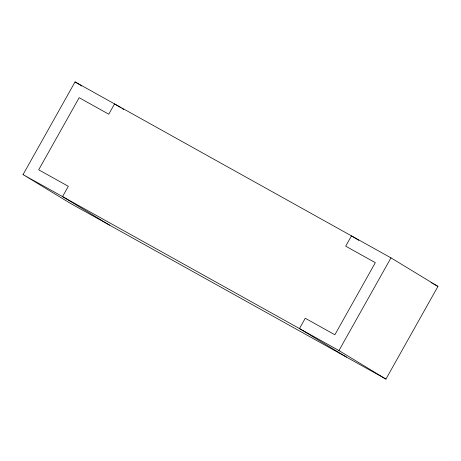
<?xml version="1.0" encoding="UTF-8"?>
<svg xmlns="http://www.w3.org/2000/svg" width="461" height="461" viewBox="0 0 461 461"><rect width="100%" height="100%" fill="white"/><g stroke="black" fill="none" stroke-linecap="round" stroke-linejoin="round"><path stroke-width="0.69" d="M23.05 174.598L75.062 81.908L390.974 257.866L437.95 286.402L385.938 379.092L70.026 203.134L23.05 174.598L338.956 350.556L385.938 379.092M338.956 350.556L390.974 257.866M431.058 282.564L432.309 283.261M433.565 283.959L437.95 286.402M358.802 240.319L351.484 235.876L345.704 246.174L375.323 262.666L334.865 334.761L305.251 318.263L299.471 328.56L346.447 357.096M120.655 107.609L114.553 103.904L108.773 114.201L79.159 97.709L38.701 169.798L68.32 186.296L62.54 196.593L109.516 225.124M121.877 108.352L123.704 109.464M75.062 81.908L81.776 85.982"/></g></svg>
